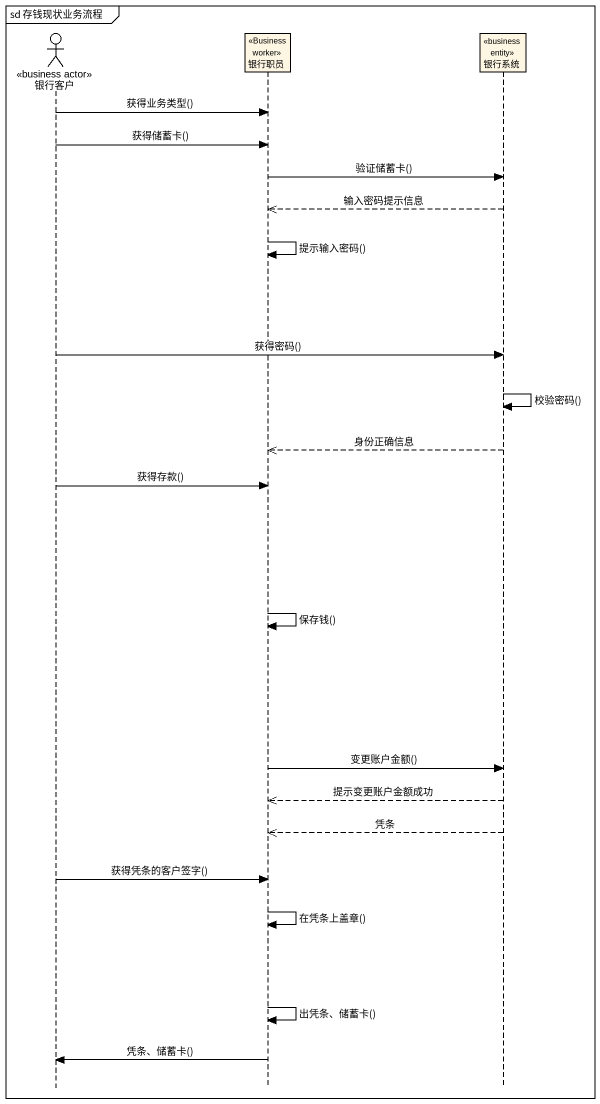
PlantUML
@startuml
mainframe sd 存钱现状业务流程
hide footbox
actor 银行客户 <<business actor>>
participant 银行职员 <<Business worker>>
participant 银行系统 <<business entity>>

银行客户 -> 银行职员 : 获得业务类型()
银行客户 -> 银行职员 : 获得储蓄卡()
银行职员 -> 银行系统 : 验证储蓄卡()
银行系统 -->> 银行职员 : 输入密码提示信息
银行职员 -> 银行职员 : 提示输入密码()
银行客户 -> 银行系统 : 获得密码()
银行系统 -> 银行系统 : 校验密码()
银行系统 -->> 银行职员 : 身份正确信息
银行客户 -> 银行职员 : 获得存款()
银行职员 -> 银行职员 : 保存钱()
银行职员 -> 银行系统 : 变更账户金额()
银行系统 -->> 银行职员 : 提示变更账户金额成功
银行系统 -->> 银行职员 : 凭条
银行客户 -> 银行职员 : 获得凭条的客户签字()
银行职员 -> 银行职员 : 在凭条上盖章()
银行职员 -> 银行职员 : 出凭条、储蓄卡()
银行职员 -> 银行客户 : 凭条、储蓄卡()
@enduml
